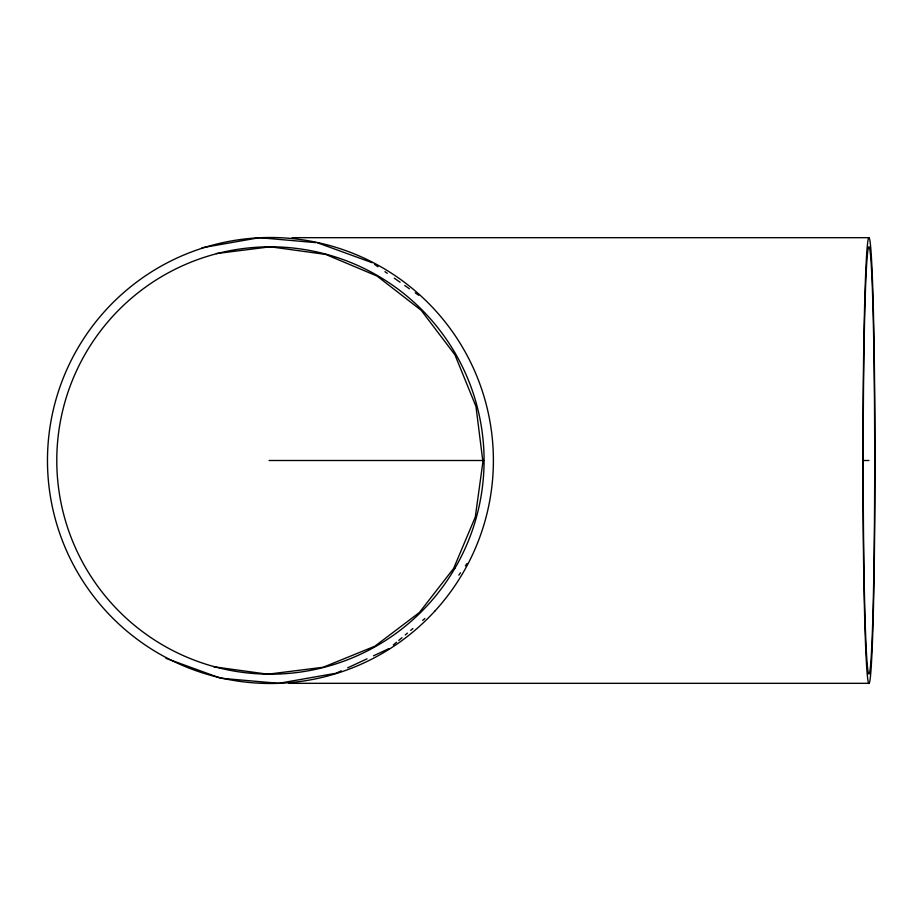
<?xml version="1.0" encoding="UTF-8"?>
<svg xmlns="http://www.w3.org/2000/svg" width="921" height="921" viewBox="0 0 921 921"><rect width="100%" height="100%" fill="white"/><g stroke="black" fill="none" stroke-linecap="round" stroke-linejoin="round"><path stroke-width="1.38" d="M458.842 575.165L460.477 572.839M465.37 565.862L467.005 563.537M393.279 644.976L396.548 642.248M398.724 640.417L401.993 637.677M405.252 634.949L407.439 633.118M410.697 630.378L412.884 628.559M422.681 620.34L424.857 618.521M341.265 670.822L336.107 673.228L278.729 683.324L220.683 678.236L165.93 658.308M347.701 667.829L367.03 658.826M373.466 655.833L388.927 648.626M201.975 247.772L259.365 237.676L315.995 242.649M216.354 253.563L270.337 246.793L325.643 254.403L377.092 276.07L421.185 310.296L454.905 354.758L475.961 406.437L482.915 461.789L475.294 517.061L453.616 568.464L419.366 612.523L374.859 646.22L323.156 667.265L267.758 674.207L213.856 666.792M292.107 237.676L869.205 237.676M269.047 460.5L483.755 460.5M863.219 460.5L868.94 460.5M288.872 683.324L868.687 683.324A222.986 6.01 90 0 0 874.271 357.486A222.986 6.01 90 0 0 863.875 340.735A222.986 6.01 90 0 0 868.687 683.278M317.411 242.764L372.153 262.692M374.479 264.327L377.978 266.768M384.955 271.66L387.281 273.284M394.269 278.177L400.094 282.252M404.745 285.51L409.396 288.768M415.221 292.843L418.71 295.284M873.039 610.658A213.672 5.768 -90 0 0 870.403 253.77A213.672 5.768 -90 0 0 863.38 517.061A213.672 5.768 -90 0 0 873.039 610.658M434.781 611.176A222.986 222.951 -90 0 0 318.724 242.799A222.986 222.951 -90 0 0 57.781 527.514A222.986 222.951 -90 0 0 434.781 611.176M454.801 568.453A213.672 213.637 -90 0 0 271.718 246.828A213.672 213.637 -90 0 0 84.767 566.219A213.672 213.637 -90 0 0 454.801 568.453"/></g></svg>
